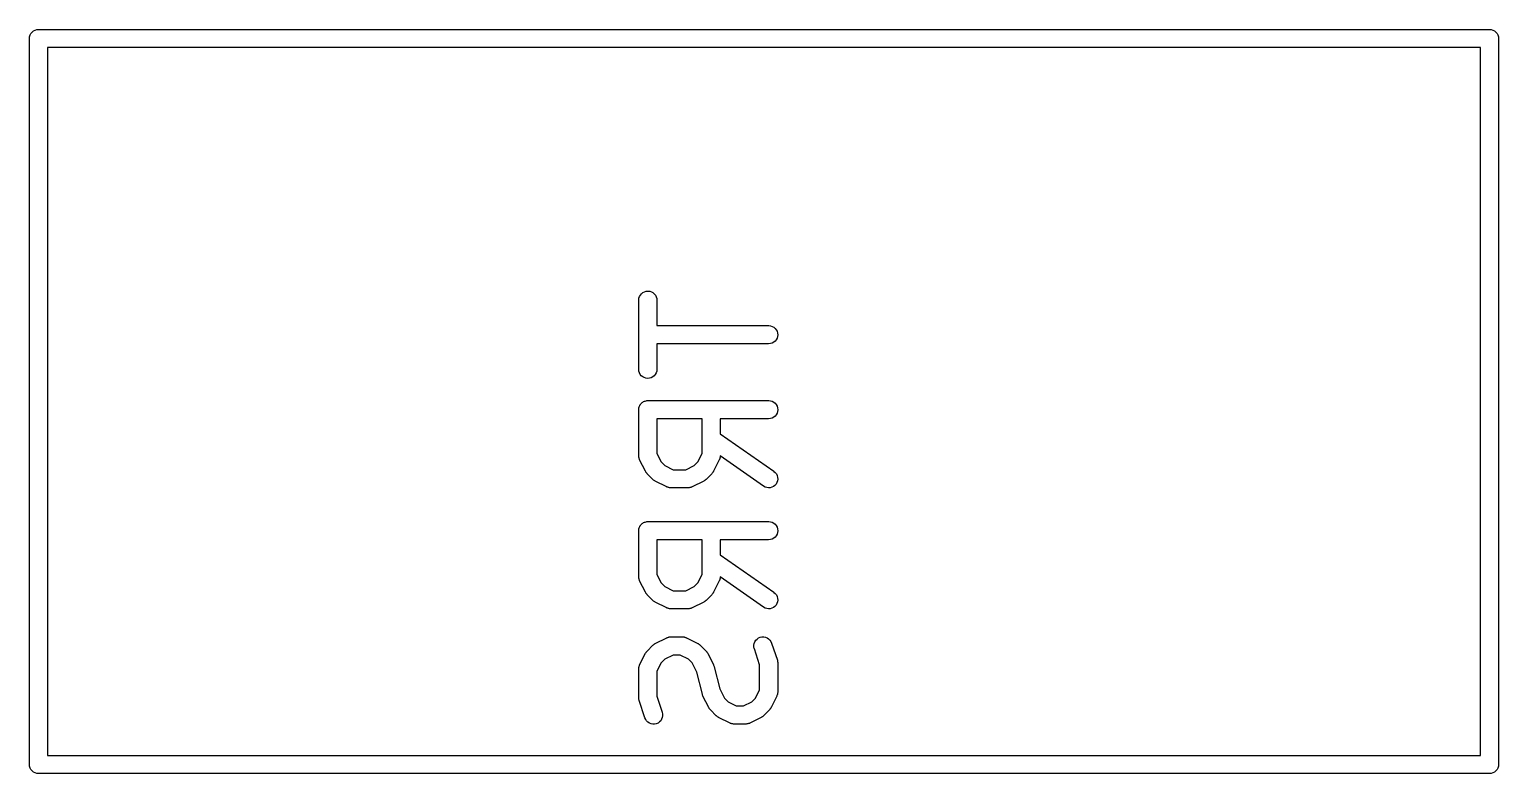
# Model space of a CAD drawing. Extents: x 85 to 230, y -159 to -77.
# Drawn here: x 217.72 to 229.87, y -129.91 to -123.76 of the extents above; entities that cross this region are included whole.
import ezdxf

# ---------------------------------------------------------------- set-up
doc = ezdxf.new("R2010")
doc.units = 0
doc.header["$MEASUREMENT"] = 0
doc.layers.add('BLACK', color=7, linetype='CONTINUOUS')

msp = doc.modelspace()

# ---------------------------------------------------------------- linework, layer by layer
at = {"layer": 'BLACK', "linetype": 'CONTINUOUS'}
for p, q in [((217.718, -123.823), (217.722, -123.809)), ((217.722, -123.809), (217.729, -123.796)), ((217.729, -123.796), (217.738, -123.785)), ((217.738, -123.785), (217.75, -123.775)), ((217.75, -123.775), (217.763, -123.768)), ((217.763, -123.768), (217.777, -123.764)), ((217.777, -123.764), (217.788, -123.763)), ((217.788, -123.763), (217.792, -123.763)), ((217.792, -123.763), (217.795, -123.763)), ((217.795, -123.763), (229.788, -123.763)), ((229.788, -123.763), (229.792, -123.763)), ((229.792, -123.763), (229.795, -123.763)), ((229.795, -123.763), (229.806, -123.764)), ((229.806, -123.764), (229.82, -123.768)), ((229.82, -123.768), (229.833, -123.775)), ((229.833, -123.775), (229.845, -123.785)), ((229.845, -123.785), (229.854, -123.796)), ((229.854, -123.796), (229.861, -123.809)), ((229.861, -123.809), (229.866, -123.823)), ((217.716, -123.838), (217.718, -123.823)), ((217.717, -123.842), (217.716, -123.838)), ((217.717, -129.834), (217.717, -123.842)), ((217.867, -123.913), (217.867, -129.763)), ((229.717, -123.913), (217.867, -123.913)), ((229.717, -129.763), (229.717, -123.913)), ((229.866, -123.823), (229.867, -123.838)), ((229.867, -123.838), (229.867, -123.842)), ((229.867, -123.842), (229.867, -129.834)), ((222.755, -126), (222.757, -125.985)), ((222.755, -126.001), (222.755, -126)), ((222.755, -126.572), (222.755, -126.001)), ((222.757, -125.985), (222.762, -125.971)), ((222.762, -125.971), (222.769, -125.958)), ((222.769, -125.958), (222.778, -125.947)), ((222.778, -125.947), (222.789, -125.938)), ((222.789, -125.938), (222.802, -125.931)), ((222.802, -125.931), (222.816, -125.927)), ((222.816, -125.927), (222.831, -125.926)), ((222.831, -125.926), (222.846, -125.927)), ((222.846, -125.927), (222.86, -125.931)), ((222.86, -125.931), (222.872, -125.938)), ((222.872, -125.938), (222.884, -125.948)), ((222.884, -125.948), (222.893, -125.959)), ((222.893, -125.959), (222.9, -125.972)), ((222.9, -125.972), (222.904, -125.986)), ((222.904, -125.986), (222.905, -126.001)), ((222.905, -126.001), (222.905, -126.211)), ((222.905, -126.211), (223.83, -126.211)), ((223.83, -126.211), (223.832, -126.211)), ((223.832, -126.211), (223.846, -126.213)), ((223.846, -126.213), (223.86, -126.217)), ((223.86, -126.217), (223.873, -126.224)), ((223.873, -126.224), (223.884, -126.234)), ((223.884, -126.234), (223.893, -126.245)), ((223.893, -126.245), (223.9, -126.258)), ((223.83, -126.361), (222.905, -126.361)), ((222.905, -126.361), (222.905, -126.572)), ((223.845, -126.36), (223.83, -126.361)), ((223.859, -126.356), (223.845, -126.36)), ((223.872, -126.349), (223.859, -126.356)), ((223.883, -126.34), (223.872, -126.349)), ((223.893, -126.328), (223.883, -126.34)), ((223.9, -126.315), (223.893, -126.328)), ((223.9, -126.258), (223.904, -126.272)), ((223.904, -126.301), (223.9, -126.315)), ((223.904, -126.272), (223.905, -126.287)), ((223.905, -126.287), (223.904, -126.301)), ((222.757, -126.587), (222.755, -126.572)), ((222.761, -126.601), (222.757, -126.587)), ((222.768, -126.614), (222.761, -126.601)), ((222.899, -126.602), (222.892, -126.614)), ((222.904, -126.588), (222.899, -126.602)), ((222.905, -126.573), (222.904, -126.588)), ((222.905, -126.572), (222.905, -126.573)), ((222.777, -126.625), (222.768, -126.614)), ((222.789, -126.634), (222.777, -126.625)), ((222.801, -126.641), (222.789, -126.634)), ((222.815, -126.646), (222.801, -126.641)), ((222.83, -126.647), (222.815, -126.646)), ((222.845, -126.646), (222.83, -126.647)), ((222.859, -126.642), (222.845, -126.646)), ((222.872, -126.635), (222.859, -126.642)), ((222.883, -126.626), (222.872, -126.635)), ((222.892, -126.614), (222.883, -126.626)), ((222.773, -126.858), (222.778, -126.852)), ((222.778, -126.852), (222.783, -126.847)), ((222.778, -126.852), (222.778, -126.852)), ((222.778, -126.852), (222.778, -126.852)), ((222.783, -126.847), (222.789, -126.843)), ((222.789, -126.843), (222.796, -126.839)), ((222.789, -126.843), (222.789, -126.843)), ((222.789, -126.843), (222.789, -126.843)), ((222.796, -126.839), (222.802, -126.836)), ((222.802, -126.836), (222.809, -126.834)), ((222.802, -126.836), (222.802, -126.836)), ((222.802, -126.836), (222.802, -126.836)), ((222.809, -126.834), (222.816, -126.832)), ((222.816, -126.832), (222.823, -126.831)), ((222.816, -126.832), (222.816, -126.832)), ((222.816, -126.832), (222.816, -126.832)), ((222.823, -126.831), (222.83, -126.83)), ((222.83, -126.83), (223.83, -126.83)), ((223.83, -126.83), (223.832, -126.83)), ((223.832, -126.83), (223.846, -126.832)), ((223.846, -126.832), (223.86, -126.836)), ((223.86, -126.836), (223.873, -126.844)), ((223.873, -126.844), (223.884, -126.853)), ((223.884, -126.853), (223.893, -126.864)), ((222.755, -126.904), (222.756, -126.897)), ((222.755, -126.905), (222.755, -126.904)), ((222.755, -127.286), (222.755, -126.905)), ((222.755, -126.905), (222.755, -126.905)), ((222.755, -126.905), (222.755, -126.905)), ((222.755, -126.905), (222.755, -126.905)), ((222.756, -126.897), (222.757, -126.89)), ((222.757, -126.89), (222.759, -126.883)), ((222.757, -126.89), (222.757, -126.89)), ((222.757, -126.89), (222.757, -126.89)), ((222.759, -126.883), (222.761, -126.876)), ((222.761, -126.876), (222.761, -126.876)), ((222.761, -126.876), (222.762, -126.876)), ((222.762, -126.876), (222.765, -126.87)), ((222.765, -126.87), (222.768, -126.863)), ((222.768, -126.863), (222.768, -126.863)), ((222.768, -126.863), (222.769, -126.863)), ((222.769, -126.863), (222.773, -126.858)), ((223.859, -126.975), (223.845, -126.979)), ((223.872, -126.968), (223.859, -126.975)), ((223.883, -126.959), (223.872, -126.968)), ((223.893, -126.947), (223.883, -126.959)), ((223.893, -126.864), (223.9, -126.877)), ((223.9, -126.934), (223.893, -126.947)), ((223.9, -126.877), (223.904, -126.891)), ((223.904, -126.92), (223.9, -126.934)), ((223.904, -126.891), (223.905, -126.906)), ((223.905, -126.906), (223.904, -126.92)), ((222.905, -126.98), (222.905, -127.269)), ((223.279, -126.98), (222.905, -126.98)), ((223.279, -127.269), (223.279, -126.98)), ((223.83, -126.98), (223.429, -126.98)), ((223.429, -126.98), (223.429, -127.104)), ((223.845, -126.979), (223.83, -126.98)), ((223.429, -127.104), (223.873, -127.415)), ((222.756, -127.289), (222.755, -127.286)), ((222.756, -127.291), (222.756, -127.289)), ((222.756, -127.296), (222.756, -127.291)), ((222.757, -127.301), (222.756, -127.296)), ((222.758, -127.303), (222.757, -127.301)), ((222.758, -127.305), (222.758, -127.303)), ((222.76, -127.31), (222.758, -127.305)), ((222.761, -127.315), (222.76, -127.31)), ((222.762, -127.317), (222.761, -127.315)), ((222.763, -127.319), (222.762, -127.317)), ((222.763, -127.32), (222.763, -127.319)), ((222.811, -127.415), (222.763, -127.32)), ((222.905, -127.269), (222.94, -127.337)), ((222.94, -127.337), (222.97, -127.368)), ((223.215, -127.368), (223.245, -127.337)), ((223.245, -127.337), (223.279, -127.269)), ((223.421, -127.32), (223.374, -127.415)), ((223.422, -127.318), (223.421, -127.32)), ((223.423, -127.316), (223.422, -127.318)), ((223.425, -127.311), (223.423, -127.316)), ((223.427, -127.306), (223.425, -127.311)), ((223.428, -127.302), (223.427, -127.304)), ((223.427, -127.304), (223.427, -127.306)), ((223.429, -127.292), (223.428, -127.297)), ((223.428, -127.297), (223.428, -127.302)), ((223.787, -127.538), (223.429, -127.288)), ((223.429, -127.288), (223.429, -127.29)), ((223.429, -127.29), (223.429, -127.292)), ((222.813, -127.419), (222.811, -127.415)), ((222.815, -127.422), (222.813, -127.419)), ((222.817, -127.425), (222.815, -127.422)), ((222.819, -127.428), (222.817, -127.425)), ((222.822, -127.431), (222.819, -127.428)), ((222.824, -127.434), (222.822, -127.431)), ((222.825, -127.435), (222.824, -127.434)), ((222.873, -127.482), (222.825, -127.435)), ((222.97, -127.368), (223.039, -127.402)), ((223.039, -127.402), (223.146, -127.402)), ((223.146, -127.402), (223.215, -127.368)), ((223.36, -127.435), (223.312, -127.482)), ((223.362, -127.431), (223.36, -127.435)), ((223.365, -127.428), (223.362, -127.431)), ((223.367, -127.426), (223.365, -127.428)), ((223.369, -127.423), (223.367, -127.426)), ((223.371, -127.42), (223.369, -127.423)), ((223.373, -127.416), (223.371, -127.42)), ((223.374, -127.415), (223.373, -127.416)), ((223.873, -127.415), (223.874, -127.416)), ((223.874, -127.416), (223.885, -127.426)), ((223.885, -127.426), (223.894, -127.437)), ((223.894, -127.437), (223.901, -127.45)), ((223.901, -127.45), (223.904, -127.465)), ((222.876, -127.485), (222.873, -127.482)), ((222.879, -127.488), (222.876, -127.485)), ((222.882, -127.49), (222.879, -127.488)), ((222.884, -127.492), (222.882, -127.49)), ((222.888, -127.494), (222.884, -127.492)), ((222.891, -127.496), (222.888, -127.494)), ((222.892, -127.496), (222.891, -127.496)), ((222.987, -127.544), (222.892, -127.496)), ((222.989, -127.545), (222.987, -127.544)), ((222.991, -127.546), (222.989, -127.545)), ((222.996, -127.547), (222.991, -127.546)), ((223.001, -127.549), (222.996, -127.547)), ((223.003, -127.55), (223.001, -127.549)), ((223.005, -127.55), (223.003, -127.55)), ((223.01, -127.551), (223.005, -127.55)), ((223.015, -127.552), (223.01, -127.551)), ((223.018, -127.552), (223.015, -127.552)), ((223.02, -127.552), (223.018, -127.552)), ((223.021, -127.552), (223.02, -127.552)), ((223.164, -127.552), (223.021, -127.552)), ((223.166, -127.552), (223.164, -127.552)), ((223.168, -127.552), (223.166, -127.552)), ((223.173, -127.551), (223.168, -127.552)), ((223.178, -127.55), (223.173, -127.551)), ((223.18, -127.55), (223.178, -127.55)), ((223.183, -127.549), (223.18, -127.55)), ((223.187, -127.548), (223.183, -127.549)), ((223.192, -127.546), (223.187, -127.548)), ((223.194, -127.545), (223.192, -127.546)), ((223.196, -127.544), (223.194, -127.545)), ((223.197, -127.544), (223.196, -127.544)), ((223.293, -127.496), (223.197, -127.544)), ((223.296, -127.494), (223.293, -127.496)), ((223.3, -127.492), (223.296, -127.494)), ((223.302, -127.49), (223.3, -127.492)), ((223.305, -127.488), (223.302, -127.49)), ((223.308, -127.486), (223.305, -127.488)), ((223.311, -127.483), (223.308, -127.486)), ((223.312, -127.482), (223.311, -127.483)), ((223.8, -127.545), (223.787, -127.538)), ((223.814, -127.55), (223.8, -127.545)), ((223.829, -127.552), (223.814, -127.55)), ((223.843, -127.551), (223.829, -127.552)), ((223.857, -127.547), (223.843, -127.551)), ((223.87, -127.54), (223.857, -127.547)), ((223.882, -127.531), (223.87, -127.54)), ((223.892, -127.52), (223.882, -127.531)), ((223.899, -127.508), (223.892, -127.52)), ((223.904, -127.494), (223.899, -127.508)), ((223.904, -127.465), (223.905, -127.479)), ((223.905, -127.479), (223.904, -127.494)), ((222.755, -127.904), (222.756, -127.897)), ((222.755, -127.905), (222.755, -127.904)), ((222.755, -128.286), (222.755, -127.905)), ((222.755, -127.905), (222.755, -127.905)), ((222.755, -127.905), (222.755, -127.905)), ((222.755, -127.905), (222.755, -127.905)), ((222.756, -127.897), (222.757, -127.89)), ((222.757, -127.89), (222.759, -127.883)), ((222.757, -127.89), (222.757, -127.89)), ((222.757, -127.89), (222.757, -127.89)), ((222.759, -127.883), (222.761, -127.876)), ((222.761, -127.876), (222.761, -127.876)), ((222.761, -127.876), (222.762, -127.876)), ((222.762, -127.876), (222.765, -127.87)), ((222.765, -127.87), (222.768, -127.863)), ((222.768, -127.863), (222.768, -127.863)), ((222.768, -127.863), (222.769, -127.863)), ((222.769, -127.863), (222.773, -127.858)), ((222.773, -127.858), (222.778, -127.852)), ((222.778, -127.852), (222.783, -127.847)), ((222.778, -127.852), (222.778, -127.852)), ((222.778, -127.852), (222.778, -127.852)), ((222.783, -127.847), (222.789, -127.843)), ((222.789, -127.843), (222.796, -127.839)), ((222.789, -127.843), (222.789, -127.843)), ((222.789, -127.843), (222.789, -127.843)), ((222.796, -127.839), (222.802, -127.836)), ((222.802, -127.836), (222.809, -127.834)), ((222.802, -127.836), (222.802, -127.836)), ((222.802, -127.836), (222.802, -127.836)), ((222.809, -127.834), (222.816, -127.832)), ((222.816, -127.832), (222.823, -127.831)), ((222.816, -127.832), (222.816, -127.832)), ((222.816, -127.832), (222.816, -127.832)), ((222.823, -127.831), (222.83, -127.83)), ((222.83, -127.83), (223.83, -127.83)), ((223.83, -127.83), (223.832, -127.83)), ((223.832, -127.83), (223.846, -127.832)), ((223.846, -127.832), (223.86, -127.836)), ((223.86, -127.836), (223.873, -127.844)), ((223.873, -127.844), (223.884, -127.853)), ((223.893, -127.947), (223.883, -127.959)), ((223.884, -127.853), (223.893, -127.864)), ((223.893, -127.864), (223.9, -127.877)), ((223.9, -127.934), (223.893, -127.947)), ((223.9, -127.877), (223.904, -127.891)), ((223.904, -127.92), (223.9, -127.934)), ((223.904, -127.891), (223.905, -127.906)), ((223.905, -127.906), (223.904, -127.92)), ((222.905, -127.98), (222.905, -128.269)), ((223.279, -127.98), (222.905, -127.98)), ((223.279, -128.269), (223.279, -127.98)), ((223.83, -127.98), (223.429, -127.98)), ((223.429, -127.98), (223.429, -128.104)), ((223.845, -127.979), (223.83, -127.98)), ((223.859, -127.975), (223.845, -127.979)), ((223.872, -127.968), (223.859, -127.975)), ((223.883, -127.959), (223.872, -127.968)), ((223.429, -128.104), (223.873, -128.415)), ((222.756, -128.289), (222.755, -128.286)), ((222.756, -128.291), (222.756, -128.289)), ((222.756, -128.296), (222.756, -128.291)), ((222.757, -128.301), (222.756, -128.296)), ((222.758, -128.303), (222.757, -128.301)), ((222.758, -128.305), (222.758, -128.303)), ((222.76, -128.31), (222.758, -128.305)), ((222.761, -128.315), (222.76, -128.31)), ((222.905, -128.269), (222.94, -128.337)), ((223.245, -128.337), (223.279, -128.269)), ((223.425, -128.311), (223.423, -128.316)), ((223.427, -128.306), (223.425, -128.311)), ((223.428, -128.302), (223.427, -128.304)), ((223.427, -128.304), (223.427, -128.306)), ((223.429, -128.292), (223.428, -128.297)), ((223.428, -128.297), (223.428, -128.302)), ((223.787, -128.538), (223.429, -128.288)), ((223.429, -128.288), (223.429, -128.29)), ((223.429, -128.29), (223.429, -128.292)), ((222.762, -128.317), (222.761, -128.315)), ((222.763, -128.319), (222.762, -128.317)), ((222.763, -128.32), (222.763, -128.319)), ((222.811, -128.415), (222.763, -128.32)), ((222.813, -128.419), (222.811, -128.415)), ((222.815, -128.422), (222.813, -128.419)), ((222.817, -128.425), (222.815, -128.422)), ((222.819, -128.428), (222.817, -128.425)), ((222.822, -128.431), (222.819, -128.428)), ((222.824, -128.434), (222.822, -128.431)), ((222.825, -128.435), (222.824, -128.434)), ((222.873, -128.482), (222.825, -128.435)), ((222.94, -128.337), (222.97, -128.368)), ((222.97, -128.368), (223.039, -128.402)), ((223.039, -128.402), (223.146, -128.402)), ((223.146, -128.402), (223.215, -128.368)), ((223.215, -128.368), (223.245, -128.337)), ((223.36, -128.435), (223.312, -128.482)), ((223.362, -128.431), (223.36, -128.435)), ((223.365, -128.428), (223.362, -128.431)), ((223.367, -128.426), (223.365, -128.428)), ((223.369, -128.423), (223.367, -128.426)), ((223.371, -128.42), (223.369, -128.423)), ((223.373, -128.416), (223.371, -128.42)), ((223.374, -128.415), (223.373, -128.416)), ((223.421, -128.32), (223.374, -128.415)), ((223.422, -128.318), (223.421, -128.32)), ((223.423, -128.316), (223.422, -128.318)), ((223.873, -128.415), (223.874, -128.416)), ((223.874, -128.416), (223.885, -128.426)), ((223.885, -128.426), (223.894, -128.437)), ((222.876, -128.485), (222.873, -128.482)), ((222.879, -128.488), (222.876, -128.485)), ((222.882, -128.49), (222.879, -128.488)), ((222.884, -128.492), (222.882, -128.49)), ((222.888, -128.494), (222.884, -128.492)), ((222.891, -128.496), (222.888, -128.494)), ((222.892, -128.496), (222.891, -128.496)), ((222.987, -128.544), (222.892, -128.496)), ((222.989, -128.545), (222.987, -128.544)), ((222.991, -128.546), (222.989, -128.545)), ((222.996, -128.547), (222.991, -128.546)), ((223.001, -128.549), (222.996, -128.547)), ((223.003, -128.55), (223.001, -128.549)), ((223.005, -128.55), (223.003, -128.55)), ((223.01, -128.551), (223.005, -128.55)), ((223.015, -128.552), (223.01, -128.551)), ((223.018, -128.552), (223.015, -128.552)), ((223.02, -128.552), (223.018, -128.552)), ((223.021, -128.552), (223.02, -128.552)), ((223.164, -128.552), (223.021, -128.552)), ((223.166, -128.552), (223.164, -128.552)), ((223.168, -128.552), (223.166, -128.552)), ((223.173, -128.551), (223.168, -128.552)), ((223.178, -128.55), (223.173, -128.551)), ((223.18, -128.55), (223.178, -128.55)), ((223.183, -128.549), (223.18, -128.55)), ((223.187, -128.548), (223.183, -128.549)), ((223.192, -128.546), (223.187, -128.548)), ((223.194, -128.545), (223.192, -128.546)), ((223.196, -128.544), (223.194, -128.545)), ((223.197, -128.544), (223.196, -128.544)), ((223.293, -128.496), (223.197, -128.544)), ((223.296, -128.494), (223.293, -128.496)), ((223.3, -128.492), (223.296, -128.494)), ((223.302, -128.49), (223.3, -128.492)), ((223.305, -128.488), (223.302, -128.49)), ((223.308, -128.486), (223.305, -128.488)), ((223.311, -128.483), (223.308, -128.486)), ((223.312, -128.482), (223.311, -128.483)), ((223.8, -128.545), (223.787, -128.538)), ((223.814, -128.55), (223.8, -128.545)), ((223.829, -128.552), (223.814, -128.55)), ((223.843, -128.551), (223.829, -128.552)), ((223.857, -128.547), (223.843, -128.551)), ((223.87, -128.54), (223.857, -128.547)), ((223.882, -128.531), (223.87, -128.54)), ((223.892, -128.52), (223.882, -128.531)), ((223.899, -128.508), (223.892, -128.52)), ((223.894, -128.437), (223.901, -128.45)), ((223.904, -128.494), (223.899, -128.508)), ((223.901, -128.45), (223.904, -128.465)), ((223.904, -128.465), (223.905, -128.479)), ((223.905, -128.479), (223.904, -128.494)), ((222.892, -128.838), (222.987, -128.791)), ((222.987, -128.791), (222.988, -128.79)), ((222.988, -128.79), (222.99, -128.789)), ((222.99, -128.789), (222.992, -128.788)), ((222.992, -128.788), (222.997, -128.787)), ((222.997, -128.787), (223.002, -128.785)), ((223.002, -128.785), (223.004, -128.785)), ((223.004, -128.785), (223.006, -128.784)), ((223.006, -128.784), (223.011, -128.784)), ((223.011, -128.784), (223.017, -128.783)), ((223.017, -128.783), (223.019, -128.783)), ((223.019, -128.783), (223.021, -128.783)), ((223.021, -128.783), (223.116, -128.783)), ((223.116, -128.783), (223.117, -128.783)), ((223.117, -128.783), (223.119, -128.783)), ((223.119, -128.783), (223.122, -128.783)), ((223.122, -128.783), (223.127, -128.784)), ((223.127, -128.784), (223.132, -128.784)), ((223.132, -128.784), (223.134, -128.785)), ((223.134, -128.785), (223.136, -128.785)), ((223.136, -128.785), (223.141, -128.787)), ((223.141, -128.787), (223.146, -128.789)), ((223.146, -128.789), (223.148, -128.79)), ((223.148, -128.79), (223.15, -128.791)), ((223.15, -128.791), (223.245, -128.838)), ((223.734, -128.801), (223.746, -128.792)), ((223.746, -128.792), (223.76, -128.786)), ((223.76, -128.786), (223.774, -128.783)), ((223.774, -128.783), (223.789, -128.783)), ((223.789, -128.783), (223.803, -128.786)), ((223.803, -128.786), (223.817, -128.791)), ((223.817, -128.791), (223.829, -128.799)), ((223.829, -128.799), (223.84, -128.809)), ((222.763, -129.015), (222.811, -128.919)), ((222.811, -128.919), (222.814, -128.915)), ((222.811, -128.919), (222.811, -128.919)), ((222.814, -128.915), (222.816, -128.911)), ((222.816, -128.911), (222.818, -128.909)), ((222.818, -128.909), (222.819, -128.906)), ((222.819, -128.906), (222.822, -128.903)), ((222.822, -128.903), (222.825, -128.9)), ((222.825, -128.9), (222.873, -128.852)), ((222.873, -128.852), (222.877, -128.849)), ((222.873, -128.852), (222.873, -128.852)), ((222.877, -128.849), (222.88, -128.846)), ((222.88, -128.846), (222.882, -128.844)), ((222.882, -128.844), (222.885, -128.842)), ((222.885, -128.842), (222.889, -128.841)), ((222.889, -128.841), (222.892, -128.838)), ((223.245, -128.838), (223.246, -128.839)), ((223.246, -128.839), (223.249, -128.841)), ((223.249, -128.841), (223.253, -128.843)), ((223.253, -128.843), (223.256, -128.845)), ((223.256, -128.845), (223.258, -128.847)), ((223.258, -128.847), (223.261, -128.85)), ((223.261, -128.85), (223.264, -128.852)), ((223.264, -128.852), (223.312, -128.9)), ((223.312, -128.9), (223.313, -128.901)), ((223.313, -128.901), (223.315, -128.904)), ((223.315, -128.904), (223.318, -128.907)), ((223.318, -128.907), (223.32, -128.91)), ((223.32, -128.91), (223.322, -128.912)), ((223.322, -128.912), (223.324, -128.916)), ((223.324, -128.916), (223.326, -128.919)), ((223.326, -128.919), (223.374, -129.015)), ((223.708, -128.852), (223.711, -128.837)), ((223.708, -128.866), (223.708, -128.852)), ((223.711, -128.88), (223.708, -128.866)), ((223.711, -128.837), (223.716, -128.824)), ((223.712, -128.881), (223.711, -128.88)), ((223.755, -129.013), (223.712, -128.881)), ((223.716, -128.824), (223.724, -128.811)), ((223.724, -128.811), (223.734, -128.801)), ((223.84, -128.809), (223.848, -128.821)), ((223.848, -128.821), (223.854, -128.834)), ((223.854, -128.834), (223.902, -128.977)), ((222.756, -129.043), (222.757, -129.038)), ((222.756, -129.045), (222.756, -129.043)), ((222.757, -129.033), (222.758, -129.031)), ((222.757, -129.038), (222.757, -129.033)), ((222.758, -129.028), (222.76, -129.024)), ((222.758, -129.031), (222.758, -129.028)), ((222.76, -129.024), (222.762, -129.019)), ((222.762, -129.019), (222.763, -129.017)), ((222.763, -129.017), (222.763, -129.015)), ((222.94, -128.997), (222.905, -129.066)), ((222.97, -128.967), (222.94, -128.997)), ((223.039, -128.933), (222.97, -128.967)), ((223.098, -128.933), (223.039, -128.933)), ((223.167, -128.967), (223.098, -128.933)), ((223.197, -128.997), (223.167, -128.967)), ((223.236, -129.074), (223.197, -128.997)), ((223.374, -129.015), (223.374, -129.016)), ((223.374, -129.016), (223.374, -129.016)), ((223.374, -129.016), (223.375, -129.016)), ((223.375, -129.016), (223.377, -129.023)), ((223.377, -129.023), (223.379, -129.029)), ((223.379, -129.029), (223.379, -129.03)), ((223.379, -129.03), (223.379, -129.03)), ((223.379, -129.03), (223.425, -129.213)), ((223.755, -129.221), (223.755, -129.013)), ((223.902, -128.977), (223.902, -128.978)), ((223.902, -128.978), (223.903, -128.982)), ((223.903, -128.982), (223.904, -128.986)), ((223.904, -128.986), (223.904, -128.989)), ((223.904, -128.989), (223.905, -128.992)), ((223.905, -128.992), (223.905, -128.996)), ((223.905, -128.996), (223.905, -129.001)), ((223.905, -129.001), (223.905, -129.239)), ((222.755, -129.047), (222.756, -129.045)), ((222.755, -129.048), (222.755, -129.047)), ((222.755, -129.286), (222.755, -129.048)), ((222.905, -129.066), (222.905, -129.274)), ((223.282, -129.257), (223.236, -129.074)), ((222.756, -129.291), (222.755, -129.286)), ((222.905, -129.274), (222.949, -129.405)), ((223.282, -129.258), (223.282, -129.257)), ((223.282, -129.257), (223.282, -129.257)), ((223.284, -129.264), (223.282, -129.258)), ((223.286, -129.271), (223.284, -129.264)), ((223.287, -129.271), (223.286, -129.271)), ((223.287, -129.272), (223.287, -129.271)), ((223.287, -129.271), (223.287, -129.271)), ((223.335, -129.368), (223.287, -129.272)), ((223.425, -129.213), (223.464, -129.29)), ((223.721, -129.29), (223.755, -129.221)), ((223.898, -129.272), (223.85, -129.368)), ((223.899, -129.268), (223.898, -129.27)), ((223.898, -129.27), (223.898, -129.272)), ((223.901, -129.263), (223.899, -129.268)), ((223.903, -129.259), (223.901, -129.263)), ((223.904, -129.254), (223.903, -129.256)), ((223.903, -129.256), (223.903, -129.259)), ((223.905, -129.244), (223.904, -129.249)), ((223.904, -129.249), (223.904, -129.254)), ((223.905, -129.239), (223.905, -129.24)), ((223.905, -129.24), (223.905, -129.242)), ((223.905, -129.242), (223.905, -129.244)), ((222.756, -129.295), (222.756, -129.291)), ((222.757, -129.298), (222.756, -129.295)), ((222.757, -129.301), (222.757, -129.298)), ((222.758, -129.305), (222.757, -129.301)), ((222.759, -129.309), (222.758, -129.305)), ((222.759, -129.31), (222.759, -129.309)), ((222.807, -129.453), (222.759, -129.31)), ((222.949, -129.405), (222.95, -129.406)), ((222.95, -129.406), (222.953, -129.421)), ((223.337, -129.371), (223.335, -129.368)), ((223.339, -129.375), (223.337, -129.371)), ((223.341, -129.377), (223.339, -129.375)), ((223.343, -129.38), (223.341, -129.377)), ((223.346, -129.383), (223.343, -129.38)), ((223.348, -129.386), (223.346, -129.383)), ((223.349, -129.387), (223.348, -129.386)), ((223.396, -129.435), (223.349, -129.387)), ((223.464, -129.29), (223.494, -129.32)), ((223.494, -129.32), (223.562, -129.354)), ((223.562, -129.354), (223.622, -129.354)), ((223.622, -129.354), (223.691, -129.32)), ((223.691, -129.32), (223.721, -129.29)), ((223.836, -129.387), (223.788, -129.435)), ((223.839, -129.384), (223.836, -129.387)), ((223.841, -129.381), (223.839, -129.384)), ((223.843, -129.378), (223.841, -129.381)), ((223.845, -129.376), (223.843, -129.378)), ((223.847, -129.372), (223.845, -129.376)), ((223.849, -129.368), (223.847, -129.372)), ((223.85, -129.368), (223.849, -129.368)), ((222.813, -129.466), (222.807, -129.453)), ((222.821, -129.478), (222.813, -129.466)), ((222.832, -129.488), (222.821, -129.478)), ((222.844, -129.496), (222.832, -129.488)), ((222.858, -129.501), (222.844, -129.496)), ((222.872, -129.504), (222.858, -129.501)), ((222.887, -129.504), (222.872, -129.504)), ((222.901, -129.501), (222.887, -129.504)), ((222.915, -129.495), (222.901, -129.501)), ((222.927, -129.486), (222.915, -129.495)), ((222.937, -129.476), (222.927, -129.486)), ((222.945, -129.463), (222.937, -129.476)), ((222.95, -129.45), (222.945, -129.463)), ((222.953, -129.435), (222.95, -129.45)), ((222.953, -129.421), (222.953, -129.435)), ((223.4, -129.437), (223.396, -129.435)), ((223.403, -129.44), (223.4, -129.437)), ((223.405, -129.442), (223.403, -129.44)), ((223.408, -129.444), (223.405, -129.442)), ((223.412, -129.446), (223.408, -129.444)), ((223.415, -129.448), (223.412, -129.446)), ((223.416, -129.449), (223.415, -129.448)), ((223.511, -129.496), (223.416, -129.449)), ((223.513, -129.497), (223.511, -129.496)), ((223.515, -129.498), (223.513, -129.497)), ((223.52, -129.5), (223.515, -129.498)), ((223.525, -129.502), (223.52, -129.5)), ((223.527, -129.502), (223.525, -129.502)), ((223.529, -129.503), (223.527, -129.502)), ((223.534, -129.503), (223.529, -129.503)), ((223.539, -129.504), (223.534, -129.503)), ((223.542, -129.504), (223.539, -129.504)), ((223.544, -129.504), (223.542, -129.504)), ((223.545, -129.504), (223.544, -129.504)), ((223.64, -129.504), (223.545, -129.504)), ((223.642, -129.504), (223.64, -129.504)), ((223.644, -129.504), (223.642, -129.504)), ((223.649, -129.503), (223.644, -129.504)), ((223.655, -129.503), (223.649, -129.503)), ((223.657, -129.502), (223.655, -129.503)), ((223.659, -129.502), (223.657, -129.502)), ((223.664, -129.5), (223.659, -129.502)), ((223.669, -129.499), (223.664, -129.5)), ((223.671, -129.498), (223.669, -129.499)), ((223.673, -129.497), (223.671, -129.498)), ((223.674, -129.496), (223.673, -129.497)), ((223.769, -129.449), (223.674, -129.496)), ((223.772, -129.446), (223.769, -129.449)), ((223.776, -129.444), (223.772, -129.446)), ((223.779, -129.443), (223.776, -129.444)), ((223.781, -129.441), (223.779, -129.443)), ((223.784, -129.438), (223.781, -129.441)), ((223.788, -129.435), (223.784, -129.438)), ((223.788, -129.435), (223.788, -129.435)), ((217.867, -129.763), (229.717, -129.763)), ((217.716, -129.838), (217.717, -129.834)), ((217.718, -129.853), (217.716, -129.838)), ((217.722, -129.867), (217.718, -129.853)), ((217.729, -129.88), (217.722, -129.867)), ((217.736, -129.888), (217.729, -129.88)), ((217.738, -129.891), (217.736, -129.888)), ((217.75, -129.901), (217.738, -129.891)), ((229.845, -129.891), (229.833, -129.901)), ((229.854, -129.88), (229.845, -129.891)), ((229.861, -129.867), (229.854, -129.88)), ((229.866, -129.853), (229.861, -129.867)), ((229.867, -129.838), (229.866, -129.853)), ((229.867, -129.834), (229.867, -129.838)), ((217.763, -129.908), (217.75, -129.901)), ((217.777, -129.912), (217.763, -129.908)), ((217.792, -129.913), (217.777, -129.912)), ((217.795, -129.913), (217.792, -129.913)), ((229.788, -129.913), (217.795, -129.913)), ((229.792, -129.913), (229.788, -129.913)), ((229.795, -129.913), (229.792, -129.913)), ((229.806, -129.912), (229.795, -129.913)), ((229.82, -129.908), (229.806, -129.912)), ((229.833, -129.901), (229.82, -129.908))]:
    msp.add_line(p, q, dxfattribs=at)

doc.saveas('drawing.dxf')
